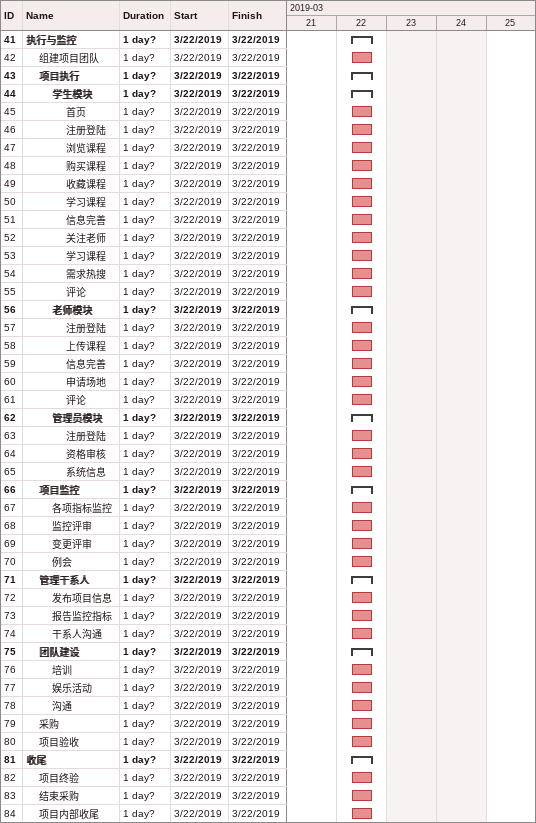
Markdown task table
| ID | Level | Task | Duration | Start | Finish |
|---|---|---|---|---|---|
| 41 | 1 | **执行与监控** | 1d? | 2019-03-22 | 2019-03-22 |
| 42 | 2 | 组建项目团队 | 1d? | 2019-03-22 | 2019-03-22 |
| 43 | 2 | **项目执行** | 1d? | 2019-03-22 | 2019-03-22 |
| 44 | 3 | **学生模块** | 1d? | 2019-03-22 | 2019-03-22 |
| 45 | 4 | 首页 | 1d? | 2019-03-22 | 2019-03-22 |
| 46 | 4 | 注册登陆 | 1d? | 2019-03-22 | 2019-03-22 |
| 47 | 4 | 浏览课程 | 1d? | 2019-03-22 | 2019-03-22 |
| 48 | 4 | 购买课程 | 1d? | 2019-03-22 | 2019-03-22 |
| 49 | 4 | 收藏课程 | 1d? | 2019-03-22 | 2019-03-22 |
| 50 | 4 | 学习课程 | 1d? | 2019-03-22 | 2019-03-22 |
| 51 | 4 | 信息完善 | 1d? | 2019-03-22 | 2019-03-22 |
| 52 | 4 | 关注老师 | 1d? | 2019-03-22 | 2019-03-22 |
| 53 | 4 | 学习课程 | 1d? | 2019-03-22 | 2019-03-22 |
| 54 | 4 | 需求热搜 | 1d? | 2019-03-22 | 2019-03-22 |
| 55 | 4 | 评论 | 1d? | 2019-03-22 | 2019-03-22 |
| 56 | 3 | **老师模块** | 1d? | 2019-03-22 | 2019-03-22 |
| 57 | 4 | 注册登陆 | 1d? | 2019-03-22 | 2019-03-22 |
| 58 | 4 | 上传课程 | 1d? | 2019-03-22 | 2019-03-22 |
| 59 | 4 | 信息完善 | 1d? | 2019-03-22 | 2019-03-22 |
| 60 | 4 | 申请场地 | 1d? | 2019-03-22 | 2019-03-22 |
| 61 | 4 | 评论 | 1d? | 2019-03-22 | 2019-03-22 |
| 62 | 3 | **管理员模块** | 1d? | 2019-03-22 | 2019-03-22 |
| 63 | 4 | 注册登陆 | 1d? | 2019-03-22 | 2019-03-22 |
| 64 | 4 | 资格审核 | 1d? | 2019-03-22 | 2019-03-22 |
| 65 | 4 | 系统信息 | 1d? | 2019-03-22 | 2019-03-22 |
| 66 | 2 | **项目监控** | 1d? | 2019-03-22 | 2019-03-22 |
| 67 | 3 | 各项指标监控 | 1d? | 2019-03-22 | 2019-03-22 |
| 68 | 3 | 监控评审 | 1d? | 2019-03-22 | 2019-03-22 |
| 69 | 3 | 变更评审 | 1d? | 2019-03-22 | 2019-03-22 |
| 70 | 3 | 例会 | 1d? | 2019-03-22 | 2019-03-22 |
| 71 | 2 | **管理干系人** | 1d? | 2019-03-22 | 2019-03-22 |
| 72 | 3 | 发布项目信息 | 1d? | 2019-03-22 | 2019-03-22 |
| 73 | 3 | 报告监控指标 | 1d? | 2019-03-22 | 2019-03-22 |
| 74 | 3 | 干系人沟通 | 1d? | 2019-03-22 | 2019-03-22 |
| 75 | 2 | **团队建设** | 1d? | 2019-03-22 | 2019-03-22 |
| 76 | 3 | 培训 | 1d? | 2019-03-22 | 2019-03-22 |
| 77 | 3 | 娱乐活动 | 1d? | 2019-03-22 | 2019-03-22 |
| 78 | 3 | 沟通 | 1d? | 2019-03-22 | 2019-03-22 |
| 79 | 2 | 采购 | 1d? | 2019-03-22 | 2019-03-22 |
| 80 | 2 | 项目验收 | 1d? | 2019-03-22 | 2019-03-22 |
| 81 | 1 | **收尾** | 1d? | 2019-03-22 | 2019-03-22 |
| 82 | 2 | 项目终验 | 1d? | 2019-03-22 | 2019-03-22 |
| 83 | 2 | 结束采购 | 1d? | 2019-03-22 | 2019-03-22 |
| 84 | 2 | 项目内部收尾 | 1d? | 2019-03-22 | 2019-03-22 |
